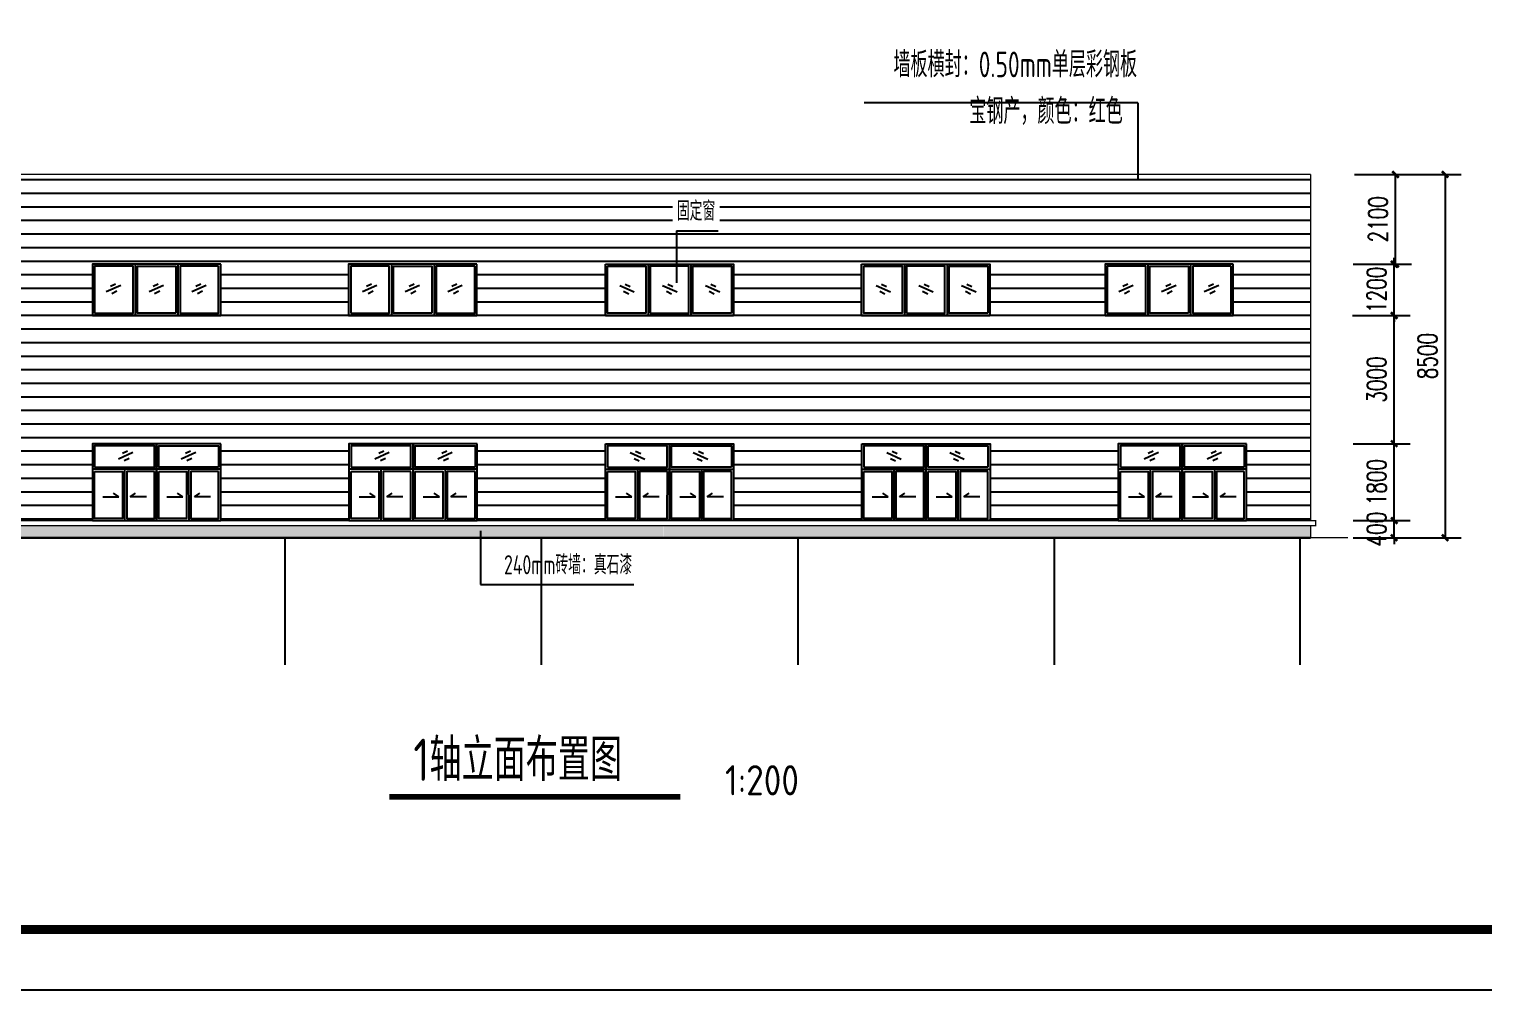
# Model space of a CAD drawing. Extents: x 180850 to 1399066, y 113487 to 334416.
# Drawn here: x 693255 to 727295, y 232984 to 255466 of the extents above; entities that cross this region are included whole.
import ezdxf
from ezdxf.enums import TextEntityAlignment as Align

# ---------------------------------------------------------------- set-up
doc = ezdxf.new("R2010")
doc.units = 0
doc.header["$LTSCALE"] = 1000
for name, color, linetype in [('AXIS', 3, 'Continuous'), ('DIM_SYMB', 3, 'Continuous'), ('PUB_DIM', 3, 'Continuous'), ('PUB_TEXT', 7, 'Continuous'), ('PUB_TITLE', 4, 'Continuous')]:
    doc.layers.add(name, color=color, linetype=linetype)
doc.styles.add('_TCH_DIM_T3', font='SIMPLEX', dxfattribs={"width": 0.705882, "bigfont": 'GBCBIG'})
doc.styles.add('C', font='tssdeng.shx', dxfattribs={"height": 3, "bigfont": 'tssdchn.shx'})
doc.styles.get("Standard").update_dxf_attribs({"font": 'gbenor.shx', "bigfont": 'gbcbig.shx'})
doc.dimstyles.new('_TCH_ARCH&&150', dxfattribs={"dimtxt": 446.25, "dimasz": 150, "dimexe": 375, "dimexo": 450, "dimgap": 189.375, "dimtad": 1, "dimdec": 0, "dimzin": 0, "dimdsep": 46, "dimtxsty": '_TCH_DIM_T3', "dimblk": 'ARCHTICK', "dimcen": 0.09, "dimclrd": 3, "dimclre": 3, "dimclrt": 7, "dimazin": 2, "dimtfac": 1, "dimtdec": 0, "dimtix": 1, "dimtmove": 2, "dimatfit": 3, "dimfxl": 1, "dimtolj": 1, "dimtzin": 0, "dimarcsym": 0})

# ---------------------------------------------------------------- blocks, each defined once
blk = doc.blocks.new('_ArchTick')
at = {"color": 0, "linetype": 'ByBlock', "const_width": 0.4}
blk.add_lwpolyline([(-0.5, -0.5), (0.5, 0.5)], dxfattribs=at)
blk = doc.blocks.new('*D549')
at = {"layer": 'Defpoints', "color": 0, "transparency": 16777216}
for p in [(723787, 243965), (725195, 243965), (723787, 243565)]:
    blk.add_point(p, dxfattribs=at)
at = {"layer": 'PUB_DIM', "color": 3, "lineweight": -2, "transparency": 16777216}
for p, q in [((725195, 243965), (725195, 244115)), ((724237, 243965), (725570, 243965)), ((725195, 243565), (725195, 243965)), ((724237, 243565), (725570, 243565)), ((725195, 243565), (725195, 243415))]:
    blk.add_line(p, q, dxfattribs=at)
at = {"layer": 'PUB_DIM', "color": 3, "lineweight": -2, "transparency": 16777216, "xscale": 150, "yscale": 150, "zscale": 150}
for p, rotation in [((725195, 243965), 270), ((725195, 243565), 90)]:
    blk.add_blockref('_ArchTick', p, dxfattribs=dict(at, rotation=rotation))
at = {"layer": 'PUB_DIM', "color": 7, "transparency": 16777216, "insert": (724783, 243765), "char_height": 446.2, "attachment_point": 5, "rotation": 90, "style": '_TCH_DIM_T3'}
blk.add_mtext('\\A1;400', dxfattribs=at)
blk = doc.blocks.new('*D550')
at = {"layer": 'Defpoints', "color": 0, "transparency": 16777216}
for p in [(723787, 245765), (725195, 245765), (723787, 243965)]:
    blk.add_point(p, dxfattribs=at)
at = {"layer": 'PUB_DIM', "color": 3, "lineweight": -2, "transparency": 16777216}
for p, q in [((724237, 245765), (725570, 245765)), ((725195, 243965), (725195, 245765)), ((724237, 243965), (725570, 243965))]:
    blk.add_line(p, q, dxfattribs=at)
at = {"layer": 'PUB_DIM', "color": 3, "lineweight": -2, "transparency": 16777216, "xscale": 150, "yscale": 150, "zscale": 150}
for p, rotation in [((725195, 245765), 90), ((725195, 243965), 270)]:
    blk.add_blockref('_ArchTick', p, dxfattribs=dict(at, rotation=rotation))
at = {"layer": 'PUB_DIM', "color": 7, "transparency": 16777216, "insert": (724783, 244865), "char_height": 446.2, "attachment_point": 5, "rotation": 90, "style": '_TCH_DIM_T3'}
blk.add_mtext('\\A1;1800', dxfattribs=at)
blk = doc.blocks.new('*D551')
at = {"layer": 'Defpoints', "color": 0, "transparency": 16777216}
for p in [(723770, 248765, -4), (725195, 248765), (723787, 245765)]:
    blk.add_point(p, dxfattribs=at)
at = {"layer": 'PUB_DIM', "color": 3, "lineweight": -2, "transparency": 16777216}
for p, q in [((724220, 248765), (725570, 248765)), ((725195, 245765), (725195, 248765)), ((724237, 245765), (725570, 245765))]:
    blk.add_line(p, q, dxfattribs=at)
at = {"layer": 'PUB_DIM', "color": 3, "lineweight": -2, "transparency": 16777216, "xscale": 150, "yscale": 150, "zscale": 150}
for p, rotation in [((725195, 248765), 90), ((725195, 245765), 270)]:
    blk.add_blockref('_ArchTick', p, dxfattribs=dict(at, rotation=rotation))
at = {"layer": 'PUB_DIM', "color": 7, "transparency": 16777216, "insert": (724783, 247265), "char_height": 446.2, "attachment_point": 5, "rotation": 90, "style": '_TCH_DIM_T3'}
blk.add_mtext('\\A1;3000', dxfattribs=at)
blk = doc.blocks.new('*D552')
at = {"layer": 'Defpoints', "color": 0, "transparency": 16777216}
for p in [(723787, 249965), (725195, 249965), (723770, 248765, -4)]:
    blk.add_point(p, dxfattribs=at)
at = {"layer": 'PUB_DIM', "color": 3, "lineweight": -2, "transparency": 16777216}
for p, q in [((724237, 249965), (725570, 249965)), ((725195, 249965), (725195, 250115)), ((725195, 248765), (725195, 249965)), ((724220, 248765), (725570, 248765)), ((725195, 248765), (725195, 248615))]:
    blk.add_line(p, q, dxfattribs=at)
at = {"layer": 'PUB_DIM', "color": 3, "lineweight": -2, "transparency": 16777216, "xscale": 150, "yscale": 150, "zscale": 150}
for p, rotation in [((725195, 249965), 270), ((725195, 248765), 90)]:
    blk.add_blockref('_ArchTick', p, dxfattribs=dict(at, rotation=rotation))
at = {"layer": 'PUB_DIM', "color": 7, "transparency": 16777216, "insert": (724783, 249365), "char_height": 446.2, "attachment_point": 5, "rotation": 90, "style": '_TCH_DIM_T3'}
blk.add_mtext('\\A1;1200', dxfattribs=at)
blk = doc.blocks.new('*D553')
at = {"layer": 'Defpoints', "color": 0, "transparency": 16777216}
for p in [(723820, 252065), (725228, 252065), (723787, 249965)]:
    blk.add_point(p, dxfattribs=at)
at = {"layer": 'PUB_DIM', "color": 3, "lineweight": -2, "transparency": 16777216}
for p, q in [((724270, 252065), (725603, 252065)), ((725228, 249965), (725228, 252065)), ((724237, 249965), (725603, 249965))]:
    blk.add_line(p, q, dxfattribs=at)
at = {"layer": 'PUB_DIM', "color": 3, "lineweight": -2, "transparency": 16777216, "xscale": 150, "yscale": 150, "zscale": 150}
for p, rotation in [((725228, 252065), 90), ((725228, 249965), 270)]:
    blk.add_blockref('_ArchTick', p, dxfattribs=dict(at, rotation=rotation))
at = {"layer": 'PUB_DIM', "color": 7, "transparency": 16777216, "insert": (724816, 251015), "char_height": 446.2, "attachment_point": 5, "rotation": 90, "style": '_TCH_DIM_T3'}
blk.add_mtext('\\A1;2100', dxfattribs=at)
blk = doc.blocks.new('*D554')
at = {"layer": 'Defpoints', "color": 0, "transparency": 16777216}
for p in [(723820, 252065), (723787, 243565), (726387, 243565)]:
    blk.add_point(p, dxfattribs=at)
at = {"layer": 'PUB_DIM', "color": 3, "lineweight": -2, "transparency": 16777216}
for p, q in [((724270, 252065), (726762, 252065)), ((726387, 252065), (726387, 243565)), ((724237, 243565), (726762, 243565))]:
    blk.add_line(p, q, dxfattribs=at)
at = {"layer": 'PUB_DIM', "color": 3, "lineweight": -2, "transparency": 16777216, "xscale": 150, "yscale": 150, "zscale": 150}
for p, rotation in [((726387, 252065), 90), ((726387, 243565), 270)]:
    blk.add_blockref('_ArchTick', p, dxfattribs=dict(at, rotation=rotation))
at = {"layer": 'PUB_DIM', "color": 7, "transparency": 16777216, "insert": (725975, 247815), "char_height": 446.2, "attachment_point": 5, "rotation": 90, "style": '_TCH_DIM_T3'}
blk.add_mtext('\\A1;8500', dxfattribs=at)

msp = doc.modelspace()

# ---------------------------------------------------------------- hatches: boundary and pattern name
at = {"true_color": 0xc7c8ca}
h = msp.add_hatch(dxfattribs=at)
h.set_pattern_fill('ANSI31', color=9, scale=200, angle=315)
h.set_pattern_definition([(0, (320777.46, 230988.87), (9e-14, 317.5), [])])
h.paths.add_polyline_path([(723238.2, 252065.17), (687956.76, 252065.24), (687956.76, 243965.32), (688738.18, 243965.32), (688738.18, 245765.24), (691738.21, 245765.24), (691738.21, 243965.32), (694738.18, 243965.32), (694738.18, 245765.24), (697738.21, 245765.24), (697738.21, 243965.32), (700738.18, 243965.32), (700738.18, 245765.24), (703738.21, 245765.24), (703738.21, 243965.32), (706738.18, 243965.32), (706738.18, 245765.24), (709738.21, 245765.24), (709738.21, 243965.32), (712738.18, 243965.32), (712738.18, 245765.24), (715738.21, 245765.24), (715738.21, 243965.32), (716388.2, 243965.32), (718738.18, 243965.29), (718738.18, 245765.24), (721738.21, 245765.24), (721738.21, 243965.26), (723238.2, 243965.24)])
h.paths.add_polyline_path([(697738.21, 248765.32), (694738.21, 248765.32), (694738.21, 249965.32), (697738.21, 249965.32)], flags=16)
h.paths.add_polyline_path([(697688.58, 248815.35), (696788.52, 248815.31), (696788.52, 249915.31), (697688.57, 249915.35)], flags=0)
h.paths.add_polyline_path([(700730.55, 249965.32), (703730.55, 249965.32), (703730.55, 248765.32), (700730.55, 248765.32)], flags=16)
h.paths.add_polyline_path([(700780.49, 248815.32), (700780.49, 249915.31), (701680.55, 249915.31), (701680.55, 248815.32)], flags=0)
h.paths.add_polyline_path([(696688.21, 248815.32), (695788.21, 248815.32), (695788.21, 249915.31), (696688.21, 249915.31)], flags=0)
h.paths.add_polyline_path([(701780.55, 248815.32), (701780.55, 249915.31), (702680.55, 249915.31), (702680.55, 248815.32)], flags=0)
h.paths.add_polyline_path([(695688.21, 248815.32), (694788.15, 248815.32), (694788.15, 249915.31), (695688.21, 249915.31)], flags=0)
h.paths.add_polyline_path([(702780.86, 248815.31), (702780.86, 249915.31), (703680.91, 249915.35), (703680.92, 248815.35)], flags=0)
h.paths.add_polyline_path([(691738.21, 248765.32), (688738.21, 248765.32), (688738.21, 249965.32), (691738.21, 249965.32)], flags=16)
h.paths.add_polyline_path([(691688.58, 248815.35), (690480.86, 248815.31), (690480.86, 249915.31), (691688.57, 249915.35)], flags=0)
h.paths.add_polyline_path([(706738.17, 248765.32), (706738.17, 249965.32), (709738.17, 249965.32), (709738.17, 248765.32)], flags=16)
h.paths.add_polyline_path([(706787.8, 248815.35), (706787.81, 249915.35), (707687.86, 249915.31), (707687.86, 248815.31)], flags=0)
h.paths.add_polyline_path([(690380.55, 248815.32), (689480.55, 248815.32), (689480.55, 249915.31), (690380.55, 249915.31)], flags=0)
h.paths.add_polyline_path([(707788.17, 248815.32), (707788.17, 249915.31), (708688.17, 249915.31), (708688.17, 248815.32)], flags=0)
h.paths.add_polyline_path([(689380.55, 248815.32), (688788.15, 248815.32), (688788.15, 249915.31), (689380.55, 249915.31)], flags=0)
h.paths.add_polyline_path([(708788.17, 248815.32), (708788.17, 249915.31), (709688.23, 249915.31), (709688.23, 248815.32)], flags=0)
h.paths.add_polyline_path([(712734.17, 248765.32), (712734.17, 249965.32), (715734.17, 249965.32), (715734.17, 248765.32)], flags=16)
h.paths.add_polyline_path([(712783.81, 248815.35), (712783.81, 249915.35), (713683.87, 249915.31), (713683.86, 248815.31)], flags=0)
h.paths.add_polyline_path([(713784.17, 248815.32), (713784.17, 249915.31), (714684.17, 249915.31), (714684.17, 248815.32)], flags=0)
h.paths.add_polyline_path([(714784.17, 248815.32), (714784.17, 249915.31), (715684.23, 249915.31), (715684.23, 248815.32)], flags=0)
h.paths.add_polyline_path([(718430.55, 249965.32), (721430.55, 249965.32), (721430.55, 248765.32), (718430.55, 248765.32)], flags=16)
h.paths.add_polyline_path([(718480.49, 248815.32), (718480.49, 249915.31), (719380.55, 249915.31), (719380.55, 248815.32)], flags=0)
h.paths.add_polyline_path([(719480.55, 248815.32), (719480.55, 249915.31), (720380.55, 249915.31), (720380.55, 248815.32)], flags=0)
h.paths.add_polyline_path([(720480.86, 248815.31), (720480.86, 249915.31), (721380.91, 249915.35), (721380.92, 248815.35)], flags=0)
h.paths.add_polyline_path([(708311.61, 250740.8), (709420.31, 250740.8), (709420.31, 251410.49), (708311.61, 251410.49)], flags=16)
h = msp.add_hatch(dxfattribs=at)
h.set_pattern_fill('AR-B816', color=9, scale=50)
h.set_pattern_definition([(0, (320777.46, 230988.87), (0, 60.6552), []), (90, (320777.46, 230988.87), (-60.6552, 60.6552), [60.6552, -60.6552])])
h.paths.add_polyline_path([(708091.55, 243845.32), (687251.86, 243845.32), (687251.86, 243565.3), (708091.56, 243565.3)])
h.paths.add_polyline_path([(723243.08, 243845.32), (708088.2, 243845.32), (708088.2, 243565.26), (723243.09, 243565.26)])
h.paths.add_polyline_path([(723237.92, 243845.32), (723237.92, 243845.32), (723238.48, 243565.24), (723238.48, 243565.24)])
h.paths.add_polyline_path([(723238.2, 243845.32), (723238.2, 243845.32), (723238.2, 243565.24)])

# ---------------------------------------------------------------- linework, layer by layer
for p, q in [((695738.21, 249965.32), (695738.21, 248765.32)), ((696738.2, 249965.32), (696738.21, 248765.32)), ((701730.55, 249965.32), (701730.55, 248765.32)), ((702730.54, 249965.32), (702730.55, 248765.32)), ((707738.18, 249965.32), (707738.17, 248765.32)), ((708738.17, 249965.32), (708738.17, 248765.32)), ((713734.19, 249965.32), (713734.17, 248765.32)), ((714734.17, 249965.32), (714734.17, 248765.32)), ((719430.55, 249965.32), (719430.55, 248765.32)), ((720430.54, 249965.32), (720430.55, 248765.32)), ((695398.5, 249467.73), (695060.18, 249315.12)), ((695273.87, 249499.78), (695156.21, 249442.71)), ((695310.07, 249331.87), (695192.4, 249274.81)), ((696398.54, 249467.73), (696060.23, 249315.12)), ((696273.92, 249499.78), (696156.25, 249442.71)), ((696310.12, 249331.87), (696192.45, 249274.81)), ((697398.88, 249467.74), (697060.56, 249315.13)), ((697274.25, 249499.79), (697156.59, 249442.73)), ((697310.45, 249331.89), (697192.78, 249274.83)), ((701390.84, 249467.73), (701052.53, 249315.12)), ((701266.21, 249499.78), (701148.55, 249442.71)), ((701302.41, 249331.87), (701184.75, 249274.81)), ((702390.89, 249467.73), (702052.57, 249315.12)), ((702266.26, 249499.78), (702148.6, 249442.71)), ((702302.46, 249331.87), (702184.8, 249274.81)), ((703391.22, 249467.74), (703052.91, 249315.13)), ((703266.59, 249499.79), (703148.93, 249442.73)), ((703302.79, 249331.89), (703185.13, 249274.83)), ((707077.5, 249467.74), (707415.81, 249315.13)), ((707165.93, 249331.89), (707283.59, 249274.83)), ((707202.13, 249499.79), (707319.79, 249442.73)), ((708077.83, 249467.73), (708416.15, 249315.12)), ((708166.26, 249331.87), (708283.92, 249274.81)), ((708202.46, 249499.78), (708320.12, 249442.71)), ((709077.88, 249467.73), (709416.19, 249315.12)), ((709166.31, 249331.87), (709283.97, 249274.81)), ((709202.51, 249499.78), (709320.17, 249442.71)), ((713073.51, 249467.74), (713411.82, 249315.13)), ((713161.93, 249331.89), (713279.6, 249274.83)), ((713198.13, 249499.79), (713315.8, 249442.73)), ((714073.84, 249467.73), (714412.15, 249315.12)), ((714162.27, 249331.87), (714279.93, 249274.81)), ((714198.47, 249499.78), (714316.13, 249442.71)), ((715073.89, 249467.73), (715412.2, 249315.12)), ((715162.32, 249331.87), (715279.98, 249274.81)), ((715198.51, 249499.78), (715316.18, 249442.71)), ((719090.84, 249467.73), (718752.53, 249315.12)), ((718966.21, 249499.78), (718848.55, 249442.71)), ((719002.41, 249331.87), (718884.75, 249274.81)), ((720090.89, 249467.73), (719752.57, 249315.12)), ((719966.26, 249499.78), (719848.6, 249442.71)), ((720002.46, 249331.87), (719884.8, 249274.81)), ((721091.22, 249467.74), (720752.91, 249315.13)), ((720966.59, 249499.79), (720848.93, 249442.73)), ((721002.79, 249331.89), (720885.13, 249274.83)), ((697738.21, 248765.32), (694738.15, 248765.32)), ((703730.55, 248765.32), (700730.49, 248765.32)), ((706738.17, 248765.32), (709738.23, 248765.32)), ((712734.17, 248765.32), (715734.23, 248765.32)), ((721430.55, 248765.32), (718430.49, 248765.32)), ((695681.36, 245557.52), (695343.05, 245404.91)), ((695556.73, 245589.56), (695439.07, 245532.5)), ((696238.17, 245765.24), (696238.17, 243965.24)), ((696238.2, 243965.24), (696238.2, 245765.24)), ((697154.31, 245557.53), (696816, 245404.92)), ((697029.69, 245589.58), (696912.02, 245532.52)), ((701681.36, 245557.52), (701343.05, 245404.91)), ((701556.73, 245589.56), (701439.07, 245532.5)), ((702238.17, 245765.24), (702238.17, 243965.24)), ((702238.2, 243965.24), (702238.2, 245765.24)), ((703154.31, 245557.53), (702816, 245404.92)), ((703029.69, 245589.58), (702912.02, 245532.52)), ((707322.08, 245557.53), (707660.39, 245404.92)), ((707446.71, 245589.58), (707564.37, 245532.52)), ((708238.2, 243965.24), (708238.2, 245765.24)), ((708238.23, 245765.24), (708238.23, 243965.24)), ((708795.03, 245557.52), (709133.35, 245404.91)), ((708919.66, 245589.56), (709037.32, 245532.5)), ((713322.08, 245557.53), (713660.39, 245404.92)), ((713446.71, 245589.58), (713564.37, 245532.52)), ((714238.2, 243965.24), (714238.2, 245765.24)), ((714238.23, 245765.24), (714238.23, 243965.24)), ((714795.03, 245557.52), (715133.35, 245404.91)), ((714919.66, 245589.56), (715037.32, 245532.5)), ((719681.36, 245557.52), (719343.05, 245404.91)), ((719556.73, 245589.56), (719439.07, 245532.5)), ((720238.17, 245765.24), (720238.17, 243965.24)), ((720238.2, 243965.24), (720238.2, 245765.24)), ((721154.31, 245557.53), (720816, 245404.92)), ((721029.69, 245589.58), (720912.02, 245532.52)), ((697738.21, 245165.24), (694738.12, 245165.24)), ((695592.93, 245421.66), (695475.27, 245364.6)), ((695488.16, 245165.24), (695488.16, 243965.24)), ((697065.88, 245421.68), (696948.22, 245364.62)), ((696988.11, 245165.43), (696988.41, 243965.43)), ((703738.21, 245165.24), (700738.12, 245165.24)), ((701592.93, 245421.66), (701475.27, 245364.6)), ((701488.16, 245165.24), (701488.16, 243965.24)), ((703065.88, 245421.68), (702948.22, 245364.62)), ((702988.11, 245165.43), (702988.41, 243965.43)), ((706738.18, 245165.24), (709738.27, 245165.24)), ((707410.51, 245421.68), (707528.17, 245364.62)), ((707488.28, 245165.43), (707487.99, 243965.43)), ((708883.46, 245421.66), (709001.12, 245364.6)), ((708988.23, 245165.24), (708988.23, 243965.24)), ((712738.18, 245165.24), (715738.27, 245165.24)), ((713410.51, 245421.68), (713528.17, 245364.62)), ((713488.28, 245165.43), (713487.99, 243965.43)), ((714883.46, 245421.66), (715001.12, 245364.6)), ((714988.23, 245165.24), (714988.23, 243965.24)), ((721738.21, 245165.24), (718738.12, 245165.24)), ((719592.93, 245421.66), (719475.27, 245364.6)), ((719488.16, 245165.24), (719488.16, 243965.24)), ((721065.88, 245421.68), (720948.22, 245364.62)), ((720988.11, 245165.43), (720988.41, 243965.43)), ((694977.46, 244520.54), (695354.15, 244520.54)), ((695354.15, 244520.54), (695229.32, 244604.98)), ((695622.23, 244520.54), (695747.06, 244604.98)), ((695998.92, 244520.54), (695622.23, 244520.54)), ((696477.51, 244520.6), (696854.2, 244520.69)), ((696854.2, 244520.69), (696729.35, 244605.1)), ((697122.28, 244520.75), (697247.09, 244605.23)), ((697498.97, 244520.85), (697122.28, 244520.75)), ((700977.46, 244520.54), (701354.15, 244520.54)), ((701354.15, 244520.54), (701229.32, 244604.98)), ((701622.23, 244520.54), (701747.06, 244604.98)), ((701998.92, 244520.54), (701622.23, 244520.54)), ((702477.51, 244520.6), (702854.2, 244520.69)), ((702854.2, 244520.69), (702729.35, 244605.1)), ((703122.28, 244520.75), (703247.09, 244605.23)), ((703498.97, 244520.85), (703122.28, 244520.75)), ((706977.43, 244520.85), (707354.12, 244520.75)), ((707354.12, 244520.75), (707229.3, 244605.23)), ((707622.19, 244520.69), (707747.05, 244605.1)), ((707998.88, 244520.6), (707622.19, 244520.69)), ((708477.48, 244520.54), (708854.17, 244520.54)), ((708854.17, 244520.54), (708729.33, 244604.98)), ((709122.24, 244520.54), (709247.08, 244604.98)), ((709498.93, 244520.54), (709122.24, 244520.54)), ((712977.43, 244520.85), (713354.12, 244520.75)), ((713354.12, 244520.75), (713229.3, 244605.23)), ((713622.19, 244520.69), (713747.05, 244605.1)), ((713998.88, 244520.6), (713622.19, 244520.69)), ((714477.48, 244520.54), (714854.17, 244520.54)), ((714854.17, 244520.54), (714729.33, 244604.98)), ((715122.24, 244520.54), (715247.08, 244604.98)), ((715498.93, 244520.54), (715122.24, 244520.54)), ((718977.46, 244520.54), (719354.15, 244520.54)), ((719354.15, 244520.54), (719229.32, 244604.98)), ((719622.23, 244520.54), (719747.06, 244604.98)), ((719998.92, 244520.54), (719622.23, 244520.54)), ((720477.51, 244520.6), (720854.2, 244520.69)), ((720854.2, 244520.69), (720729.35, 244605.1)), ((721122.28, 244520.75), (721247.09, 244605.23)), ((721498.97, 244520.85), (721122.28, 244520.75)), ((723238.2, 243565.24), (687251.86, 243565.32)), ((687251.86, 243565.32), (723238.2, 243565.24)), ((723238.2, 243565.24), (687251.86, 243565.32)), ((723238.2, 243565.24), (687251.86, 243565.32))]:
    msp.add_line(p, q)
at = {"const_width": 30}
for points in [[(723238.2, 252065.17), (687251.86, 252065.25)], [(723238.2, 252065.25), (723238.2, 243965.24), (723358.2, 243965.24), (723358.2, 243845.24), (723238.2, 243845.24), (723238.2, 243565.24)], [(687251.86, 243965.32), (716388.2, 243965.32)], [(716388.2, 243845.32), (687251.86, 243845.32)], [(716388.2, 243965.32), (723238.2, 243965.24)], [(723238.2, 243845.24), (716388.2, 243845.32)], [(686160.78, 243565.32), (724117.82, 243565.24)]]:
    msp.add_lwpolyline(points, dxfattribs=at)
for points in [[(697738.21, 249965.32), (694738.21, 249965.32), (694738.21, 248765.32), (697738.21, 248765.32)], [(703730.55, 249965.32), (700730.55, 249965.32), (700730.55, 248765.32), (703730.55, 248765.32)], [(706738.17, 249965.32), (709738.17, 249965.32), (709738.17, 248765.32), (706738.17, 248765.32)], [(712734.17, 249965.32), (715734.17, 249965.32), (715734.17, 248765.32), (712734.17, 248765.32)], [(721430.55, 249965.32), (718430.55, 249965.32), (718430.55, 248765.32), (721430.55, 248765.32)], [(697738.21, 245765.24), (694738.18, 245765.24), (694738.18, 243965.24), (697738.21, 243965.24)], [(694788.12, 245215.24), (696188.2, 245215.24), (696188.19, 245715.23), (694788.12, 245715.23)], [(697688.27, 245215.24), (696288.2, 245215.24), (696288.2, 245715.23), (697688.27, 245715.23)], [(703738.21, 245765.24), (700738.18, 245765.24), (700738.18, 243965.24), (703738.21, 243965.24)], [(700788.12, 245215.24), (702188.2, 245215.24), (702188.19, 245715.23), (700788.12, 245715.23)], [(703688.27, 245215.24), (702288.2, 245215.24), (702288.2, 245715.23), (703688.27, 245715.23)], [(706738.18, 245765.24), (709738.21, 245765.24), (709738.21, 243965.24), (706738.18, 243965.24)], [(706788.12, 245215.24), (708188.2, 245215.24), (708188.19, 245715.23), (706788.12, 245715.23)], [(709688.27, 245215.24), (708288.2, 245215.24), (708288.2, 245715.23), (709688.27, 245715.23)], [(712738.18, 245765.24), (715738.21, 245765.24), (715738.21, 243965.24), (712738.18, 243965.24)], [(712788.12, 245215.24), (714188.2, 245215.24), (714188.19, 245715.23), (712788.12, 245715.23)], [(715688.27, 245215.24), (714288.2, 245215.24), (714288.2, 245715.23), (715688.27, 245715.23)], [(721738.21, 245765.24), (718738.18, 245765.24), (718738.18, 243965.24), (721738.21, 243965.24)], [(718788.12, 245215.24), (720188.2, 245215.24), (720188.19, 245715.23), (718788.12, 245715.23)], [(721688.27, 245215.24), (720288.2, 245215.24), (720288.2, 245715.23), (721688.27, 245715.23)], [(694788.12, 245115.24), (695438.19, 245115.24), (695438.19, 244015.24), (694788.12, 244015.24)], [(696188.2, 245115.24), (695538.13, 245115.24), (695538.13, 244015.24), (696188.2, 244015.24)], [(696288.09, 245115.25), (696938.15, 245115.42), (696938.43, 244015.42), (696288.36, 244015.25)], [(697688.16, 245115.6), (697038.09, 245115.44), (697038.37, 244015.44), (697688.43, 244015.6)], [(700788.12, 245115.24), (701438.19, 245115.24), (701438.19, 244015.24), (700788.12, 244015.24)], [(702188.2, 245115.24), (701538.13, 245115.24), (701538.13, 244015.24), (702188.2, 244015.24)], [(702288.09, 245115.25), (702938.15, 245115.42), (702938.43, 244015.42), (702288.36, 244015.25)], [(703688.16, 245115.6), (703038.09, 245115.44), (703038.37, 244015.44), (703688.43, 244015.6)], [(706788.23, 245115.6), (707438.3, 245115.44), (707438.03, 244015.44), (706787.96, 244015.6)], [(708188.31, 245115.25), (707538.24, 245115.42), (707537.97, 244015.42), (708188.04, 244015.25)], [(708288.2, 245115.24), (708938.26, 245115.24), (708938.26, 244015.24), (708288.2, 244015.24)], [(709688.27, 245115.24), (709038.2, 245115.24), (709038.2, 244015.24), (709688.27, 244015.24)], [(712788.23, 245115.6), (713438.3, 245115.44), (713438.03, 244015.44), (712787.96, 244015.6)], [(714188.31, 245115.25), (713538.24, 245115.42), (713537.97, 244015.42), (714188.04, 244015.25)], [(714288.2, 245115.24), (714938.26, 245115.24), (714938.26, 244015.24), (714288.2, 244015.24)], [(715688.27, 245115.24), (715038.2, 245115.24), (715038.2, 244015.24), (715688.27, 244015.24)], [(718788.12, 245115.24), (719438.19, 245115.24), (719438.19, 244015.24), (718788.12, 244015.24)], [(720188.2, 245115.24), (719538.13, 245115.24), (719538.13, 244015.24), (720188.2, 244015.24)], [(720288.09, 245115.25), (720938.15, 245115.42), (720938.43, 244015.42), (720288.36, 244015.25)], [(721688.16, 245115.6), (721038.09, 245115.44), (721038.37, 244015.44), (721688.43, 244015.6)]]:
    msp.add_lwpolyline(points, close=True)
at = {"color": 3}
for points in [[(694788.15, 248815.32), (695688.21, 248815.32), (695688.21, 249915.31), (694788.15, 249915.31)], [(696688.21, 248815.32), (695788.21, 248815.32), (695788.21, 249915.31), (696688.21, 249915.31)], [(697688.57, 249915.35), (696788.52, 249915.31), (696788.52, 248815.31), (697688.58, 248815.35)], [(700780.49, 248815.32), (701680.55, 248815.32), (701680.55, 249915.31), (700780.49, 249915.31)], [(702680.55, 248815.32), (701780.55, 248815.32), (701780.55, 249915.31), (702680.55, 249915.31)], [(703680.91, 249915.35), (702780.86, 249915.31), (702780.86, 248815.31), (703680.92, 248815.35)], [(706787.81, 249915.35), (707687.86, 249915.31), (707687.86, 248815.31), (706787.8, 248815.35)], [(707788.17, 248815.32), (708688.17, 248815.32), (708688.17, 249915.31), (707788.17, 249915.31)], [(709688.23, 248815.32), (708788.17, 248815.32), (708788.17, 249915.31), (709688.23, 249915.31)], [(712783.81, 249915.35), (713683.87, 249915.31), (713683.86, 248815.31), (712783.81, 248815.35)], [(713784.17, 248815.32), (714684.17, 248815.32), (714684.17, 249915.31), (713784.17, 249915.31)], [(715684.23, 248815.32), (714784.17, 248815.32), (714784.17, 249915.31), (715684.23, 249915.31)], [(718480.49, 248815.32), (719380.55, 248815.32), (719380.55, 249915.31), (718480.49, 249915.31)], [(720380.55, 248815.32), (719480.55, 248815.32), (719480.55, 249915.31), (720380.55, 249915.31)], [(721380.91, 249915.35), (720480.86, 249915.31), (720480.86, 248815.31), (721380.92, 248815.35)]]:
    msp.add_lwpolyline(points, close=True, dxfattribs=at)
at = {"layer": 'AXIS', "linetype": 'ByBlock'}
for p, q in [((719198.04, 253739.47), (712791.26, 253739.47)), ((719198.04, 253739.47), (719198.04, 251964.98)), ((708402.82, 250747.29), (708402.82, 249529.88)), ((708402.82, 250747.29), (709381.15, 250747.29)), ((703818.05, 243725.58), (703818.05, 242470.78)), ((703818.05, 242470.78), (707406.97, 242470.78))]:
    msp.add_line(p, q, dxfattribs=at)
at = {"layer": 'AXIS'}
for p, q in [((699238.2, 243565.24), (699238.2, 240589.99)), ((705238.2, 243565.24), (705238.2, 240589.99)), ((711238.2, 243565.24), (711238.2, 240589.99)), ((717238.2, 243565.24), (717238.2, 240589.99)), ((722988.2, 243565.24), (722988.2, 240589.99))]:
    msp.add_line(p, q, dxfattribs=at)
at = {"layer": 'DIM_SYMB', "const_width": 131.71}
msp.add_lwpolyline([(701684.38, 237502.47), (708491.38, 237502.47)], dxfattribs=at)
at = {"layer": 'PUB_TITLE'}
msp.add_lwpolyline([(675092.51, 232984.16), (793892.51, 232984.16), (793892.51, 316984.16), (675092.51, 316984.16)], close=True, dxfattribs=at)
at = {"layer": 'PUB_TITLE', "const_width": 212.12}
msp.add_lwpolyline([(677912.82, 234398.34), (677912.82, 315569.98), (791892.51, 315569.98), (791892.51, 234398.34)], close=True, dxfattribs=at)

# ---------------------------------------------------------------- texts
at = {"layer": 'PUB_TEXT', "style": 'C', "width": 0.7}
for s, height, p in [('墙板横封：0.50mm单层彩钢板', 599.85, (719179.95, 254159.36)), ('宝钢产，颜色：红色', 599.85, (718844.43, 253063.88)), ('固定窗', 450, (709308.69, 250848.87)), ('240mm砖墙：真石漆', 450, (707365.3, 242572.36))]:
    msp.add_text(s, height=height, dxfattribs=at).set_placement(p, align=Align.BOTTOM_RIGHT)
at = {"layer": 'PUB_TEXT', "style": 'C', "width": 0.8}
msp.add_text('1轴立面布置图', height=987.84, dxfattribs=at).set_placement((702245.37, 237873.91))
at = {"layer": 'PUB_TEXT'}
msp.add_text('1:200', height=705.6, dxfattribs=at).set_placement((709537.09, 237536.69))

# ---------------------------------------------------------------- dimensions: what is measured, and where the dimension line sits
at = {"layer": 'PUB_DIM'}
for base, p1, p2, picture, middle in [((725228.3, 252065.24), (723786.73, 249965.32), (723820.02, 252065.24), '*D553', (724815.8, 251015.28)), ((726387.05, 243565.32), (723820.02, 252065.24), (723786.73, 243565.32), '*D554', (725974.55, 247815.28)), ((725195.01, 249965.32), (723770.45, 248765.32, -3.97), (723786.73, 249965.32), '*D552', (724782.51, 249365.32)), ((725195.01, 248765.32), (723786.73, 245765.4), (723770.45, 248765.32, -3.97), '*D551', (724782.51, 247265.36)), ((725195.01, 245765.4), (723786.73, 243965.4), (723786.73, 245765.4), '*D550', (724782.51, 244865.4)), ((725195.01, 243965.4), (723786.73, 243565.32), (723786.73, 243965.4), '*D549', (724782.51, 243765.36))]:
    dim = msp.add_linear_dim(base=base, p1=p1, p2=p2, angle=90, dimstyle='_TCH_ARCH&&150', dxfattribs=at)
    dim.commit()
    dim.dimension.update_dxf_attribs({"geometry": picture, "text_midpoint": middle})

doc.saveas('drawing.dxf')
